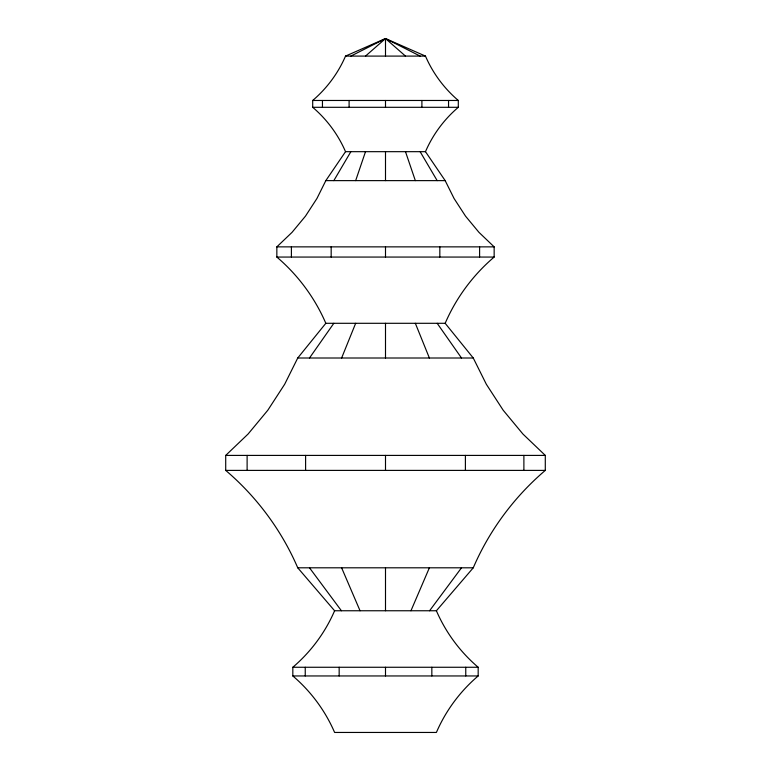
<?xml version="1.0" encoding="UTF-8"?>
<svg xmlns="http://www.w3.org/2000/svg" width="771" height="771" viewBox="0 0 771 771"><rect width="100%" height="100%" fill="white"/><g stroke="black" fill="none" stroke-linecap="round" stroke-linejoin="round"><path stroke-width="1.16" d="M355.662 180.626L365.512 151.675M341.62 358.004L355.662 323.3M410.953 610.757L429.38 567.803M445.175 323.3C456.133 297.847 473.057 275.016 494.153 257.061L494.153 246.865L478.945 232.331L465.52 216.131L454.061 198.484L445.175 180.626L425.476 151.675C432.82 134.626 444.163 119.332 458.302 107.304L458.302 100.471C444.163 88.434 432.82 73.149 425.476 56.09L385.5 38.55L345.524 56.09C338.18 73.149 326.837 88.434 312.698 100.471L312.698 107.304C326.837 119.332 338.18 134.626 345.524 151.675L325.825 180.626L316.939 198.484L305.48 216.131L292.055 232.331L276.847 246.865L276.847 257.061C297.943 275.016 314.867 297.847 325.825 323.3L297.741 358.004L284.672 384.257L267.826 410.211L248.079 434.034L225.71 455.41L225.71 470.397C256.733 496.813 281.637 530.371 297.741 567.803L334.604 610.757L436.396 610.757L473.259 567.803C489.363 530.371 514.267 496.813 545.29 470.397L545.29 455.41L522.921 434.034L503.174 410.211L486.328 384.257L473.259 358.004L445.175 323.3L325.825 323.3M334.604 610.757C325.256 632.471 310.819 651.938 292.826 667.262L292.826 675.955C310.819 691.269 325.256 710.737 334.604 732.45L436.396 732.45C445.744 710.737 460.181 691.269 478.174 675.955L478.174 667.262C460.181 651.938 445.744 632.471 436.396 610.757M333.824 180.626L350.872 151.675M309.499 358.004L333.824 323.3M429.582 610.757L461.501 567.803M365.512 56.09L385.5 38.55L420.128 56.09M350.872 56.09L385.5 38.55L405.488 56.09M345.524 56.09L425.476 56.09M312.698 100.471L458.302 100.471M312.698 107.304L458.302 107.304M345.524 151.675L425.476 151.675M325.825 180.626L445.175 180.626M276.847 246.865L494.153 246.865M276.847 257.061L494.153 257.061M297.741 358.004L473.259 358.004M225.71 455.41L545.29 455.41M225.71 470.397L545.29 470.397M297.741 567.803L473.259 567.803M292.826 667.262L478.174 667.262M292.826 675.955L478.174 675.955M309.499 567.803L341.418 610.757M437.176 323.3L461.501 358.004M420.128 151.675L437.176 180.626M341.62 567.803L360.047 610.757M415.338 323.3L429.38 358.004M405.488 151.675L415.338 180.626M523.885 455.41L523.885 470.397M479.601 246.865L479.601 257.061M465.761 667.262L465.761 675.955M465.395 455.41L465.395 470.397M448.549 100.471L448.549 107.304M439.827 246.865L439.827 257.061M431.837 667.262L431.837 675.955M421.901 100.471L421.901 107.304M385.5 38.55L385.5 56.09M385.5 100.471L385.5 107.304M385.5 151.675L385.5 180.626M385.5 246.865L385.5 257.061M385.5 323.3L385.5 358.004M385.5 455.41L385.5 470.397M385.5 567.803L385.5 610.757M385.5 667.262L385.5 675.955M349.099 100.471L349.099 107.304M339.163 667.262L339.163 675.955M331.173 246.865L331.173 257.061M322.451 100.471L322.451 107.304M305.605 455.41L305.605 470.397M305.239 667.262L305.239 675.955M291.399 246.865L291.399 257.061M247.115 455.41L247.115 470.397"/></g></svg>
